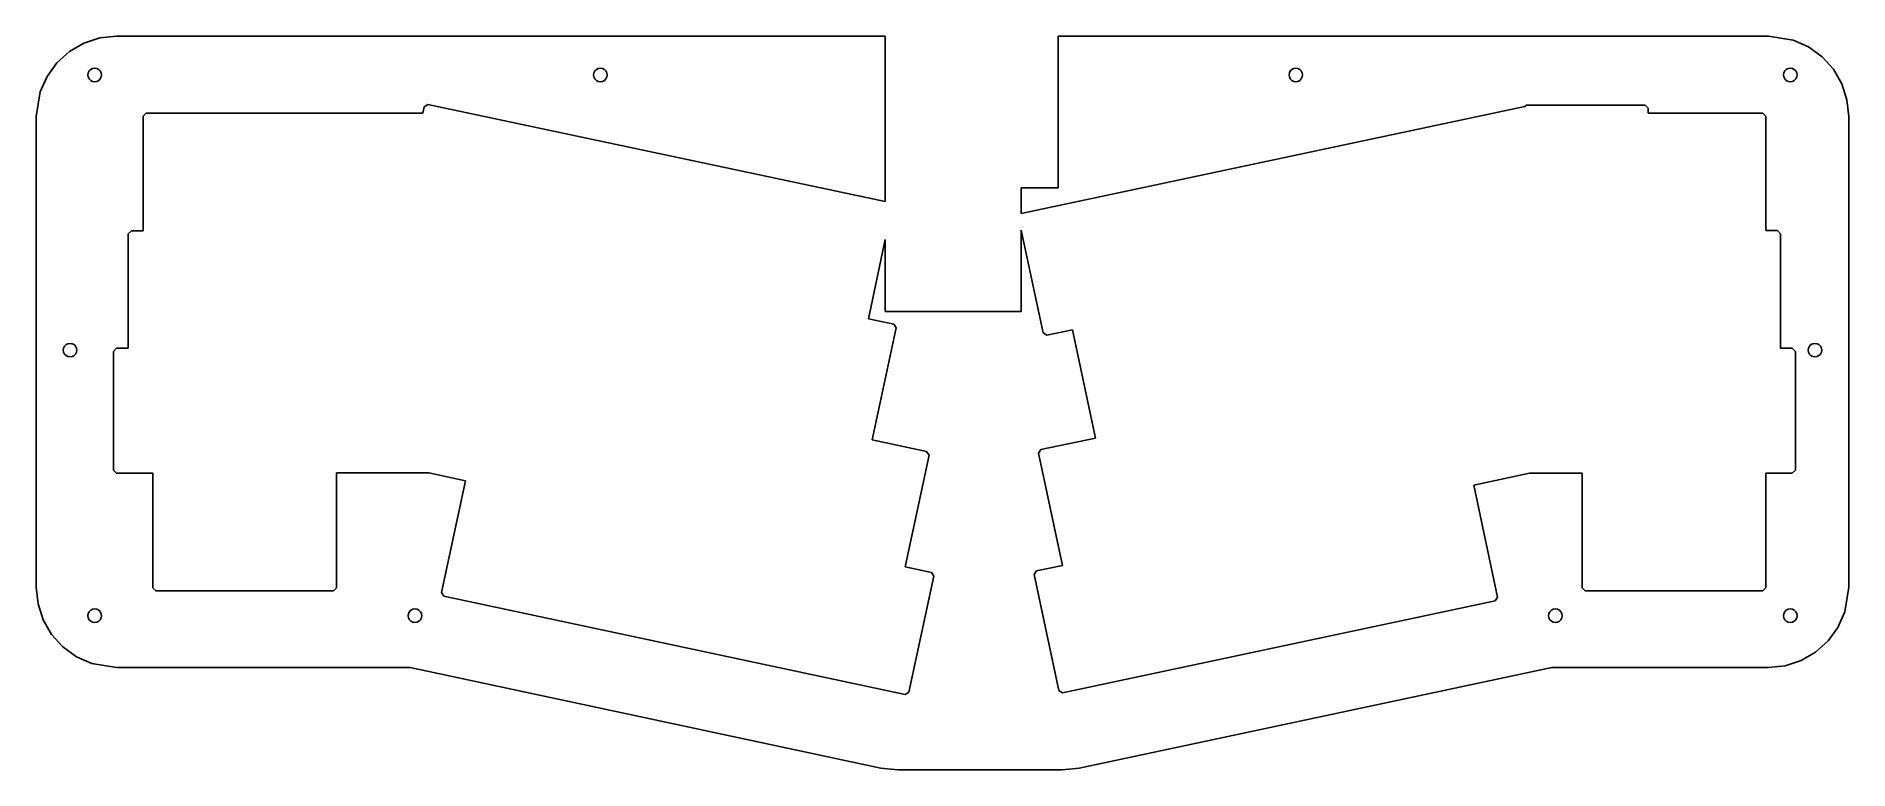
# Model space of a CAD drawing. Header units: metres. Extents: x -17 to 276, y -106 to 13.
import ezdxf

# ---------------------------------------------------------------- set-up
doc = ezdxf.new("R2010")
doc.units = ezdxf.units.M

msp = doc.modelspace()

# ---------------------------------------------------------------- linework, layer by layer
for p, q in [((-7.07199, 12.2589), (-9.65672, 11.4191)), ((-4.36914, 12.543), (-7.07199, 12.2589)), ((120, 12.543), (-4.36914, 12.543)), ((120, -14.2353), (120, 12.543)), ((262.89, 12.543), (148, 12.543)), ((148, 12.543), (148, -12)), ((266.907, 11.9067), (262.89, 12.543)), ((269.39, 10.8013), (266.907, 11.9067)), ((-12.0103, 10.0602), (-14.03, 8.24167)), ((-9.65672, 11.4191), (-12.0103, 10.0602)), ((271.588, 9.20386), (269.39, 10.8013)), ((273.407, 7.18417), (271.588, 9.20386)), ((-15.6275, 6.04297), (-16.7329, 3.5602)), ((-14.03, 8.24167), (-15.6275, 6.04297)), ((-9.00467, 6.28255), (-8.95084, 6.62247)), ((-8.95084, 5.94263), (-9.00467, 6.28255)), ((-8.95084, 6.62247), (-8.79459, 6.92912)), ((-8.79459, 5.63599), (-8.95084, 5.94263)), ((-8.79459, 6.92912), (-8.55124, 7.17247)), ((-8.55124, 7.17247), (-8.2446, 7.32872)), ((-8.2446, 7.32872), (-7.90468, 7.38255)), ((-7.90468, 7.38255), (-7.56476, 7.32872)), ((-7.56476, 7.32872), (-7.2581, 7.17247)), ((-7.2581, 7.17247), (-7.01476, 6.92912)), ((-7.01476, 6.92912), (-6.85851, 6.62247)), ((-6.85851, 5.94263), (-7.01476, 5.63599)), ((-6.85851, 6.62247), (-6.80467, 6.28255)), ((-6.80467, 6.28255), (-6.85851, 5.94263)), ((72.8047, 6.28255), (72.8585, 6.62247)), ((72.8585, 5.94263), (72.8047, 6.28255)), ((72.8585, 6.62247), (73.0148, 6.92912)), ((73.0148, 5.63599), (72.8585, 5.94263)), ((73.0148, 6.92912), (73.2581, 7.17247)), ((73.2581, 7.17247), (73.5648, 7.32872)), ((73.5648, 7.32872), (73.9047, 7.38255)), ((73.9047, 7.38255), (74.2446, 7.32872)), ((74.2446, 7.32872), (74.5512, 7.17247)), ((74.5512, 7.17247), (74.7946, 6.92912)), ((74.7946, 6.92912), (74.9508, 6.62247)), ((74.9508, 5.94263), (74.7946, 5.63599)), ((74.9508, 6.62247), (75.0047, 6.28255)), ((75.0047, 6.28255), (74.9508, 5.94263)), ((185.325, 6.28255), (185.379, 6.62247)), ((185.379, 5.94263), (185.325, 6.28255)), ((185.379, 6.62247), (185.535, 6.92912)), ((185.535, 5.63599), (185.379, 5.94263)), ((185.535, 6.92912), (185.778, 7.17247)), ((185.778, 7.17247), (186.085, 7.32872)), ((186.085, 7.32872), (186.425, 7.38255)), ((186.425, 7.38255), (186.765, 7.32872)), ((186.765, 7.32872), (187.072, 7.17247)), ((187.072, 7.17247), (187.315, 6.92912)), ((187.315, 6.92912), (187.471, 6.62247)), ((187.471, 5.94263), (187.315, 5.63599)), ((187.471, 6.62247), (187.525, 6.28255)), ((187.525, 6.28255), (187.471, 5.94263)), ((265.325, 6.28255), (265.379, 6.62247)), ((265.379, 5.94263), (265.325, 6.28255)), ((265.379, 6.62247), (265.535, 6.92912)), ((265.535, 5.63599), (265.379, 5.94263)), ((265.535, 6.92912), (265.778, 7.17247)), ((265.778, 7.17247), (266.085, 7.32872)), ((266.085, 7.32872), (266.425, 7.38255)), ((266.425, 7.38255), (266.765, 7.32872)), ((266.765, 7.32872), (267.072, 7.17247)), ((267.072, 7.17247), (267.315, 6.92912)), ((267.315, 6.92912), (267.471, 6.62247)), ((267.471, 5.94263), (267.315, 5.63599)), ((267.471, 6.62247), (267.525, 6.28255)), ((267.525, 6.28255), (267.471, 5.94263)), ((274.766, 4.83055), (273.407, 7.18417)), ((-16.7329, 3.5602), (-17.3691, -0.45703)), ((-8.55124, 5.39264), (-8.79459, 5.63599)), ((-8.2446, 5.23639), (-8.55124, 5.39264)), ((-7.90468, 5.18256), (-8.2446, 5.23639)), ((-7.56476, 5.23639), (-7.90468, 5.18256)), ((-7.2581, 5.39264), (-7.56476, 5.23639)), ((-7.01476, 5.63599), (-7.2581, 5.39264)), ((73.2581, 5.39264), (73.0148, 5.63599)), ((73.5648, 5.23639), (73.2581, 5.39264)), ((73.9047, 5.18256), (73.5648, 5.23639)), ((74.2446, 5.23639), (73.9047, 5.18256)), ((74.5512, 5.39264), (74.2446, 5.23639)), ((74.7946, 5.63599), (74.5512, 5.39264)), ((185.778, 5.39264), (185.535, 5.63599)), ((186.085, 5.23639), (185.778, 5.39264)), ((186.425, 5.18256), (186.085, 5.23639)), ((186.765, 5.23639), (186.425, 5.18256)), ((187.072, 5.39264), (186.765, 5.23639)), ((187.315, 5.63599), (187.072, 5.39264)), ((265.778, 5.39264), (265.535, 5.63599)), ((266.085, 5.23639), (265.778, 5.39264)), ((266.425, 5.18256), (266.085, 5.23639)), ((266.765, 5.23639), (266.425, 5.18256)), ((267.072, 5.39264), (266.765, 5.23639)), ((267.315, 5.63599), (267.072, 5.39264)), ((275.606, 2.24582), (274.766, 4.83055)), ((-0.06836, -0.40558), (0.43164, 0.09375)), ((0.43164, 0.09375), (45.1632, 0.09375)), ((45.1632, 0.09375), (45.3832, 1.12039)), ((45.3832, 1.12039), (45.9761, 1.50468)), ((45.9761, 1.50468), (120, -14.2353)), ((142, -16.1335), (223.505, 1.14502)), ((223.505, 1.14502), (223.749, 1.38867)), ((223.749, 1.38867), (242.926, 1.38867)), ((242.926, 1.38867), (243.426, 0.88867)), ((243.426, 0.88867), (243.426, 0.09375)), ((243.426, 0.09375), (261.976, 0.09375)), ((261.976, 0.09375), (262.476, -0.40625)), ((275.89, -0.45703), (275.606, 2.24582)), ((-17.3691, -0.45703), (-17.3691, -76.6572)), ((-0.09308, -18.9561), (-0.06836, -0.40558)), ((262.476, -0.40625), (262.476, -18.9307)), ((275.89, -76.6572), (275.89, -0.45703)), ((148, -12), (142, -12)), ((142, -12), (142, -16.1335)), ((-2.48145, -19.4561), (-1.98145, -18.9561)), ((-2.48145, -37.9814), (-2.48145, -19.4561)), ((-1.98145, -18.9561), (-0.09308, -18.9561)), ((120, -20.3653), (117.281, -33.1932)), ((120, -32), (120, -20.3653)), ((145.536, -35.4791), (142, -18.8642)), ((142, -18.8642), (142, -32)), ((262.476, -18.9307), (264.363, -18.9307)), ((264.363, -18.9307), (264.863, -19.4307)), ((264.863, -19.4307), (264.863, -37.9814)), ((142, -32), (120, -32)), ((117.281, -33.1932), (121.363, -34.0547)), ((121.749, -34.6479), (117.89, -52.8027)), ((121.363, -34.0547), (121.749, -34.6479)), ((150.315, -34.9687), (146.13, -35.8639)), ((154.032, -52.5148), (150.315, -34.9687)), ((-13.0047, -38.2825), (-12.9508, -37.9426)), ((-12.9508, -37.9426), (-12.7946, -37.636)), ((-12.7946, -37.636), (-12.5512, -37.3926)), ((-12.5512, -37.3926), (-12.2446, -37.2364)), ((-12.2446, -37.2364), (-11.9047, -37.1826)), ((-11.9047, -37.1826), (-11.5648, -37.2364)), ((-11.5648, -37.2364), (-11.2581, -37.3926)), ((-11.2581, -37.3926), (-11.0148, -37.636)), ((-11.0148, -37.636), (-10.8585, -37.9426)), ((-10.8585, -37.9426), (-10.8047, -38.2825)), ((-4.86914, -38.4814), (-4.36914, -37.9814)), ((-4.36914, -37.9814), (-2.48145, -37.9814)), ((146.13, -35.8639), (145.536, -35.4791)), ((264.863, -37.9814), (266.751, -37.9814)), ((266.751, -37.9814), (267.251, -38.4814)), ((269.325, -38.2825), (269.379, -37.9426)), ((269.379, -37.9426), (269.535, -37.636)), ((269.535, -37.636), (269.778, -37.3926)), ((269.778, -37.3926), (270.085, -37.2364)), ((270.085, -37.2364), (270.425, -37.1826)), ((270.425, -37.1826), (270.765, -37.2364)), ((270.765, -37.2364), (271.072, -37.3926)), ((271.072, -37.3926), (271.315, -37.636)), ((271.315, -37.636), (271.471, -37.9426)), ((271.471, -37.9426), (271.525, -38.2825)), ((-12.9508, -38.6225), (-13.0047, -38.2825)), ((-12.7946, -38.9291), (-12.9508, -38.6225)), ((-12.5512, -39.1725), (-12.7946, -38.9291)), ((-12.2446, -39.3287), (-12.5512, -39.1725)), ((-11.9047, -39.3826), (-12.2446, -39.3287)), ((-11.5648, -39.3287), (-11.9047, -39.3826)), ((-11.2581, -39.1725), (-11.5648, -39.3287)), ((-11.0148, -38.9291), (-11.2581, -39.1725)), ((-10.8585, -38.6225), (-11.0148, -38.9291)), ((-10.8047, -38.2825), (-10.8585, -38.6225)), ((-4.86914, -57.709), (-4.86914, -38.4814)), ((267.251, -38.4814), (267.251, -57.709)), ((269.379, -38.6225), (269.325, -38.2825)), ((269.535, -38.9291), (269.379, -38.6225)), ((269.778, -39.1725), (269.535, -38.9291)), ((270.085, -39.3287), (269.778, -39.1725)), ((270.425, -39.3826), (270.085, -39.3287)), ((270.765, -39.3287), (270.425, -39.3826)), ((271.072, -39.1725), (270.765, -39.3287)), ((271.315, -38.9291), (271.072, -39.1725)), ((271.471, -38.6225), (271.315, -38.9291)), ((271.525, -38.2825), (271.471, -38.6225)), ((145.196, -54.3858), (154.032, -52.5148)), ((117.89, -52.8027), (126.698, -54.6799)), ((127.083, -55.2732), (123.224, -73.3778)), ((126.698, -54.6799), (127.083, -55.2732)), ((144.811, -54.9792), (145.196, -54.3858)), ((148.682, -73.1409), (144.811, -54.9792)), ((-4.36914, -58.209), (-4.86914, -57.709)), ((1.48145, -58.209), (-4.36914, -58.209)), ((1.48145, -76.7588), (1.48145, -58.209)), ((46.175, -58.1582), (31.2344, -58.1582)), ((31.2344, -58.1582), (31.2344, -76.7588)), ((52.0851, -59.4141), (46.175, -58.1582)), ((224.209, -58.1836), (215.223, -60.1247)), ((232.774, -58.1836), (224.209, -58.1836)), ((232.748, -76.7581), (232.774, -58.1836)), ((262.5, -58.209), (262.476, -76.7595)), ((266.751, -58.209), (262.5, -58.209)), ((267.251, -57.709), (266.751, -58.209)), ((48.1773, -77.5166), (52.0851, -59.4141)), ((215.223, -60.1247), (219.081, -78.2553)), ((144.495, -74.0365), (148.682, -73.1409)), ((123.224, -73.3778), (127.462, -74.2885)), ((127.845, -74.882), (123.831, -93.6272)), ((127.462, -74.2885), (127.845, -74.882)), ((144.111, -74.6295), (144.495, -74.0365)), ((148.101, -93.3727), (144.111, -74.6295)), ((-17.3691, -76.6572), (-17.0851, -79.3601)), ((1.98145, -77.2588), (1.48145, -76.7588)), ((30.7344, -77.2588), (1.98145, -77.2588)), ((31.2344, -76.7588), (30.7344, -77.2588)), ((48.5619, -78.1111), (48.1773, -77.5166)), ((123.238, -94.0115), (48.5619, -78.1111)), ((218.696, -78.8484), (148.694, -93.7576)), ((219.081, -78.2553), (218.696, -78.8484)), ((233.248, -77.2588), (232.748, -76.7581)), ((261.976, -77.2588), (233.248, -77.2588)), ((262.476, -76.7595), (261.976, -77.2588)), ((275.253, -80.6745), (275.89, -76.6572)), ((-17.0851, -79.3601), (-16.2452, -81.9448)), ((-16.2452, -81.9448), (-14.8864, -84.2984)), ((-9.00467, -81.2825), (-8.95084, -80.9426)), ((-8.95084, -81.6225), (-9.00467, -81.2825)), ((-8.95084, -80.9426), (-8.79459, -80.636)), ((-8.79459, -81.9291), (-8.95084, -81.6225)), ((-8.79459, -80.636), (-8.55124, -80.3926)), ((-8.55124, -82.1725), (-8.79459, -81.9291)), ((-8.55124, -80.3926), (-8.2446, -80.2364)), ((-8.2446, -80.2364), (-7.90468, -80.1826)), ((-7.90468, -80.1826), (-7.56476, -80.2364)), ((-7.56476, -80.2364), (-7.2581, -80.3926)), ((-7.2581, -80.3926), (-7.01476, -80.636)), ((-7.01476, -81.9291), (-7.2581, -82.1725)), ((-7.01476, -80.636), (-6.85851, -80.9426)), ((-6.85851, -81.6225), (-7.01476, -81.9291)), ((-6.85851, -80.9426), (-6.80467, -81.2825)), ((-6.80467, -81.2825), (-6.85851, -81.6225)), ((42.8047, -81.2825), (42.8585, -80.9426)), ((42.8585, -81.6225), (42.8047, -81.2825)), ((42.8585, -80.9426), (43.0148, -80.636)), ((43.0148, -81.9291), (42.8585, -81.6225)), ((43.0148, -80.636), (43.2581, -80.3926)), ((43.2581, -82.1725), (43.0148, -81.9291)), ((43.2581, -80.3926), (43.5648, -80.2364)), ((43.5648, -80.2364), (43.9047, -80.1826)), ((43.9047, -80.1826), (44.2446, -80.2364)), ((44.2446, -80.2364), (44.5512, -80.3926)), ((44.5512, -80.3926), (44.7946, -80.636)), ((44.7946, -81.9291), (44.5512, -82.1725)), ((44.7946, -80.636), (44.9508, -80.9426)), ((44.9508, -81.6225), (44.7946, -81.9291)), ((44.9508, -80.9426), (45.0047, -81.2825)), ((45.0047, -81.2825), (44.9508, -81.6225)), ((227.325, -81.2825), (227.379, -80.9426)), ((227.379, -81.6225), (227.325, -81.2825)), ((227.379, -80.9426), (227.535, -80.636)), ((227.535, -81.9291), (227.379, -81.6225)), ((227.535, -80.636), (227.778, -80.3926)), ((227.778, -82.1725), (227.535, -81.9291)), ((227.778, -80.3926), (228.085, -80.2364)), ((228.085, -80.2364), (228.425, -80.1826)), ((228.425, -80.1826), (228.765, -80.2364)), ((228.765, -80.2364), (229.072, -80.3926)), ((229.072, -80.3926), (229.315, -80.636)), ((229.315, -81.9291), (229.072, -82.1725)), ((229.315, -80.636), (229.471, -80.9426)), ((229.471, -81.6225), (229.315, -81.9291)), ((229.471, -80.9426), (229.525, -81.2825)), ((229.525, -81.2825), (229.471, -81.6225)), ((265.325, -81.2825), (265.379, -80.9426)), ((265.379, -81.6225), (265.325, -81.2825)), ((265.379, -80.9426), (265.535, -80.636)), ((265.535, -81.9291), (265.379, -81.6225)), ((265.535, -80.636), (265.778, -80.3926)), ((265.778, -82.1725), (265.535, -81.9291)), ((265.778, -80.3926), (266.085, -80.2364)), ((266.085, -80.2364), (266.425, -80.1826)), ((266.425, -80.1826), (266.765, -80.2364)), ((266.765, -80.2364), (267.072, -80.3926)), ((267.072, -80.3926), (267.315, -80.636)), ((267.315, -81.9291), (267.072, -82.1725)), ((267.315, -80.636), (267.471, -80.9426)), ((267.471, -81.6225), (267.315, -81.9291)), ((267.471, -80.9426), (267.525, -81.2825)), ((267.525, -81.2825), (267.471, -81.6225)), ((274.148, -83.1572), (275.253, -80.6745)), ((-14.8864, -84.2984), (-13.0678, -86.3181)), ((-8.2446, -82.3287), (-8.55124, -82.1725)), ((-7.90468, -82.3826), (-8.2446, -82.3287)), ((-7.56476, -82.3287), (-7.90468, -82.3826)), ((-7.2581, -82.1725), (-7.56476, -82.3287)), ((43.5648, -82.3287), (43.2581, -82.1725)), ((43.9047, -82.3826), (43.5648, -82.3287)), ((44.2446, -82.3287), (43.9047, -82.3826)), ((44.5512, -82.1725), (44.2446, -82.3287)), ((228.085, -82.3287), (227.778, -82.1725)), ((228.425, -82.3826), (228.085, -82.3287)), ((228.765, -82.3287), (228.425, -82.3826)), ((229.072, -82.1725), (228.765, -82.3287)), ((266.085, -82.3287), (265.778, -82.1725)), ((266.425, -82.3826), (266.085, -82.3287)), ((266.765, -82.3287), (266.425, -82.3826)), ((267.072, -82.1725), (266.765, -82.3287)), ((272.551, -85.3559), (274.148, -83.1572)), ((-13.0678, -86.3181), (-10.8691, -87.9156)), ((-10.8691, -87.9156), (-8.38637, -89.021)), ((268.177, -88.5333), (270.531, -87.1745)), ((270.531, -87.1745), (272.551, -85.3559)), ((-8.38637, -89.021), (-4.36914, -89.6572)), ((-4.36914, -89.6572), (43.1279, -89.6572)), ((43.1279, -89.6572), (119.307, -105.931)), ((151.346, -105.933), (227.834, -89.6572)), ((227.834, -89.6572), (262.89, -89.6572)), ((262.89, -89.6572), (265.592, -89.3731)), ((265.592, -89.3731), (268.177, -88.5333)), ((123.831, -93.6272), (123.238, -94.0115)), ((148.694, -93.7576), (148.101, -93.3727)), ((119.307, -105.931), (122.022, -106.218)), ((122.022, -106.218), (148.641, -106.218)), ((148.641, -106.218), (151.346, -105.933))]:
    msp.add_line(p, q)

doc.saveas('drawing.dxf')
